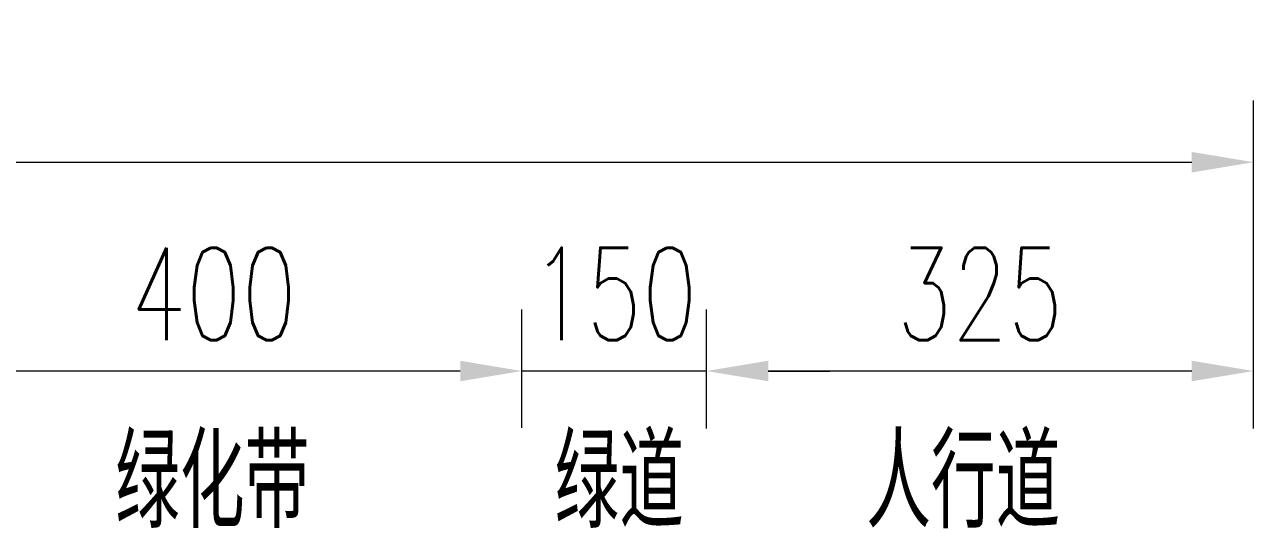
# Model space of a CAD drawing. Extents: x -1568 to -728, y -1287 to -990.
# Drawn here: x -1280.66 to -1240.77, y -1156.49 to -1140.13 of the extents above; entities that cross this region are included whole.
import ezdxf

# ---------------------------------------------------------------- set-up
doc = ezdxf.new("R2010")
doc.units = 0
doc.header["$LTSCALE"] = 5
doc.layers.get('Defpoints').update_dxf_attribs({"linetype": 'CONTINUOUS'})
doc.layers.add('文字', color=7, linetype='CONTINUOUS')
doc.layers.add('标注', color=4, linetype='CONTINUOUS', lineweight=15)
doc.styles.get("Standard").update_dxf_attribs({"font": 'simplex1.shx', "width": 0.7, "bigfont": 'hztxt.shx'})
doc.dimstyles.new('比例1：200', dxfattribs={"dimtxt": 3, "dimasz": 2, "dimexe": 2, "dimexo": 1, "dimgap": 1, "dimtad": 1, "dimlfac": 20, "dimzin": 13, "dimdsep": 46, "dimtxsty": 'Standard', "dimcen": -0.09, "dimclrd": 256, "dimclre": 256, "dimclrt": 7, "dimaunit": 1, "dimadec": 0, "dimazin": 2, "dimtfac": 0.0005, "dimtix": 1, "dimtmove": 2, "dimatfit": 3, "dimfxl": 0, "dimtolj": 1, "dimtzin": 13, "dimlwd": -1, "dimlwe": -1, "dimarcsym": 0})

# ---------------------------------------------------------------- blocks, each defined once
blk = doc.blocks.new('*D26')
at = {"layer": 'Defpoints', "color": 0}
for p in [(-1240.769, -1144.603), (-1465.769, -1154.247), (-1240.769, -1154.247)]:
    blk.add_point(p, dxfattribs=at)
at = {"layer": '标注'}
for p, q in [((-1465.769, -1153.247), (-1465.769, -1142.603)), ((-1240.769, -1153.247), (-1240.769, -1142.603)), ((-1463.769, -1144.603), (-1242.769, -1144.603))]:
    blk.add_line(p, q, dxfattribs=at)
for points in [[(-1463.769, -1144.27), (-1463.769, -1144.937), (-1465.769, -1144.603)], [(-1242.769, -1144.27), (-1242.769, -1144.937), (-1240.769, -1144.603)]]:
    blk.add_solid(points, dxfattribs=at)
at = {"layer": '标注', "color": 7, "insert": (-1353.269, -1142.103), "char_height": 3, "attachment_point": 5}
blk.add_mtext('\\A1;道路总宽45m', dxfattribs=at)
blk = doc.blocks.new('*D27')
at = {"layer": 'Defpoints', "color": 0}
for p in [(-1284.519, -1151.383), (-1284.519, -1154.247), (-1264.519, -1154.228)]:
    blk.add_point(p, dxfattribs=at)
at = {"layer": '标注'}
for p, q in [((-1284.519, -1153.247), (-1284.519, -1149.383)), ((-1264.519, -1153.228), (-1264.519, -1149.383)), ((-1266.519, -1151.383), (-1282.519, -1151.383))]:
    blk.add_line(p, q, dxfattribs=at)
for points in [[(-1282.519, -1151.049), (-1282.519, -1151.716), (-1284.519, -1151.383)], [(-1266.519, -1151.049), (-1266.519, -1151.716), (-1264.519, -1151.383)]]:
    blk.add_solid(points, dxfattribs=at)
at = {"layer": '标注', "color": 7, "insert": (-1274.519, -1148.883), "char_height": 3, "attachment_point": 5}
blk.add_mtext('\\A1;400', dxfattribs=at)
blk = doc.blocks.new('*D32')
at = {"layer": 'Defpoints', "color": 0}
for p in [(-1258.519, -1151.383), (-1258.519, -1154.247), (-1240.769, -1154.247)]:
    blk.add_point(p, dxfattribs=at)
at = {"layer": '标注'}
for p, q in [((-1258.519, -1153.247), (-1258.519, -1149.383)), ((-1240.769, -1153.247), (-1240.769, -1149.383)), ((-1242.769, -1151.383), (-1256.519, -1151.383))]:
    blk.add_line(p, q, dxfattribs=at)
for points in [[(-1256.519, -1151.049), (-1256.519, -1151.716), (-1258.519, -1151.383)], [(-1242.769, -1151.049), (-1242.769, -1151.716), (-1240.769, -1151.383)]]:
    blk.add_solid(points, dxfattribs=at)
at = {"layer": '标注', "color": 7, "insert": (-1249.644, -1148.883), "char_height": 3, "attachment_point": 5}
blk.add_mtext('\\A1;325', dxfattribs=at)
blk = doc.blocks.new('*D31')
at = {"layer": 'Defpoints', "color": 0}
for p in [(-1264.519, -1151.383), (-1264.519, -1154.228), (-1258.519, -1154.247)]:
    blk.add_point(p, dxfattribs=at)
at = {"layer": '标注'}
for p, q in [((-1264.519, -1153.228), (-1264.519, -1149.383)), ((-1258.519, -1153.247), (-1258.519, -1149.383)), ((-1266.519, -1151.383), (-1268.519, -1151.383)), ((-1258.519, -1151.383), (-1264.519, -1151.383)), ((-1256.519, -1151.383), (-1254.519, -1151.383))]:
    blk.add_line(p, q, dxfattribs=at)
for points in [[(-1266.519, -1151.049), (-1266.519, -1151.716), (-1264.519, -1151.383)], [(-1256.519, -1151.049), (-1256.519, -1151.716), (-1258.519, -1151.383)]]:
    blk.add_solid(points, dxfattribs=at)
at = {"layer": '标注', "color": 7, "insert": (-1261.519, -1148.883), "char_height": 3, "attachment_point": 5}
blk.add_mtext('\\A1;150', dxfattribs=at)

msp = doc.modelspace()

# ---------------------------------------------------------------- texts
at = {"layer": '文字', "width": 0.7}
for s, p in [('绿化带', (-1277.71498, -1156.48248)), ('绿道', (-1263.45361, -1156.48248)), ('人行道', (-1253.33925, -1156.48248))]:
    msp.add_text(s, height=3, dxfattribs=at).set_placement(p)

# ---------------------------------------------------------------- dimensions: what is measured, and where the dimension line sits
at = {"layer": '标注'}
dim = msp.add_linear_dim(base=(-1240.7689, -1144.60328), p1=(-1465.7689, -1154.24719), p2=(-1240.7689, -1154.24719), text='道路总宽45m', dimstyle='比例1：200', override={"dimtxsty": 'Standard'}, dxfattribs=at)
dim.commit()
dim.dimension.update_dxf_attribs({"geometry": '*D26', "text_midpoint": (-1353.2689, -1142.10328)})
dim = msp.add_linear_dim(base=(-1284.5189, -1151.38273), p1=(-1264.5189, -1154.22814), p2=(-1284.5189, -1154.24719), angle=180, dimstyle='比例1：200', override={"dimtxsty": 'Standard'}, dxfattribs=at)
dim.commit()
dim.dimension.update_dxf_attribs({"geometry": '*D27', "text_midpoint": (-1274.5189, -1148.88273)})
for base, p1, p2, text, picture, middle in [((-1264.5189, -1151.38273), (-1258.5189, -1154.24719), (-1264.5189, -1154.22814), '150', '*D31', (-1261.5189, -1148.88273)), ((-1258.5189, -1151.38273), (-1240.7689, -1154.24719), (-1258.5189, -1154.24719), '325', '*D32', (-1249.6439, -1148.88273))]:
    dim = msp.add_linear_dim(base=base, p1=p1, p2=p2, angle=180, text=text, dimstyle='比例1：200', override={"dimtxsty": 'Standard'}, dxfattribs=at)
    dim.commit()
    dim.dimension.update_dxf_attribs({"geometry": picture, "text_midpoint": middle})

doc.saveas('drawing.dxf')
